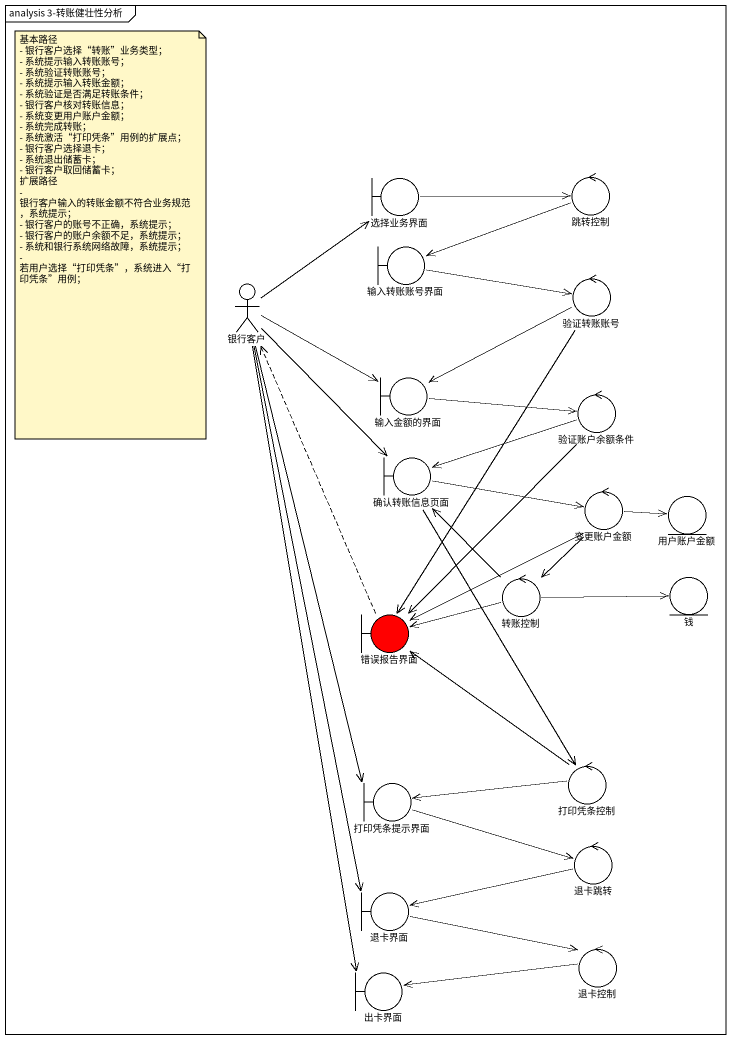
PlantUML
@startuml
mainframe analysis 3-转账健壮性分析
boundary 选择业务界面
control 跳转控制
boundary 输入转账账号界面
control 验证转账账号
actor 银行客户
boundary 输入金额的界面
control 验证账户余额条件
boundary 确认转账信息页面
control 变更账户金额
entity 用户账户金额
control 转账控制
entity 钱
boundary 错误报告界面 #FF0000
boundary 打印凭条提示界面
control 打印凭条控制
control 退卡跳转
boundary 退卡界面
boundary 出卡界面
control 退卡控制
选择业务界面 -right-> 跳转控制
跳转控制 -left-> 输入转账账号界面
输入转账账号界面 -right-> 验证转账账号
验证转账账号 -left-> 输入金额的界面
验证转账账号 --> 错误报告界面
银行客户 -up-> 选择业务界面
银行客户 -right-> 输入金额的界面
银行客户 --> 确认转账信息页面
银行客户 --> 打印凭条提示界面
银行客户 --> 退卡界面
银行客户 --> 出卡界面
输入金额的界面 -right-> 验证账户余额条件
验证账户余额条件 -left-> 确认转账信息页面
验证账户余额条件 --> 错误报告界面
确认转账信息页面 -right-> 变更账户金额
确认转账信息页面 --> 打印凭条控制
变更账户金额 -right-> 用户账户金额
变更账户金额 --> 转账控制
变更账户金额 -left-> 错误报告界面
转账控制 -up-> 确认转账信息页面
转账控制 -right-> 钱
转账控制 -left-> 错误报告界面
错误报告界面 .up.> 银行客户
打印凭条提示界面 -right-> 退卡跳转
打印凭条控制 -up-> 错误报告界面
打印凭条控制 -left-> 打印凭条提示界面
退卡跳转 -left-> 退卡界面
退卡界面 -right-> 退卡控制
退卡控制 -left-> 出卡界面
note as N1
  基本路径
  - 银行客户选择“转账”业务类型；
  - 系统提示输入转账账号；
  - 系统验证转账账号；
  - 系统提示输入转账金额；
  - 系统验证是否满足转账条件；
  - 银行客户核对转账信息；
  - 系统变更用户账户金额；
  - 系统完成转账；
  - 系统激活“打印凭条”用例的扩展点；
  - 银行客户选择退卡；
  - 系统退出储蓄卡；
  - 银行客户取回储蓄卡；
  扩展路径
  - 银行客户输入的转账金额不符合业务规范，系统提示；
  - 银行客户的账号不正确，系统提示；
  - 银行客户的账户余额不足，系统提示；
  - 系统和银行系统网络故障，系统提示；
  - 若用户选择“打印凭条”，系统进入“打印凭条”用例；
end note
@enduml
